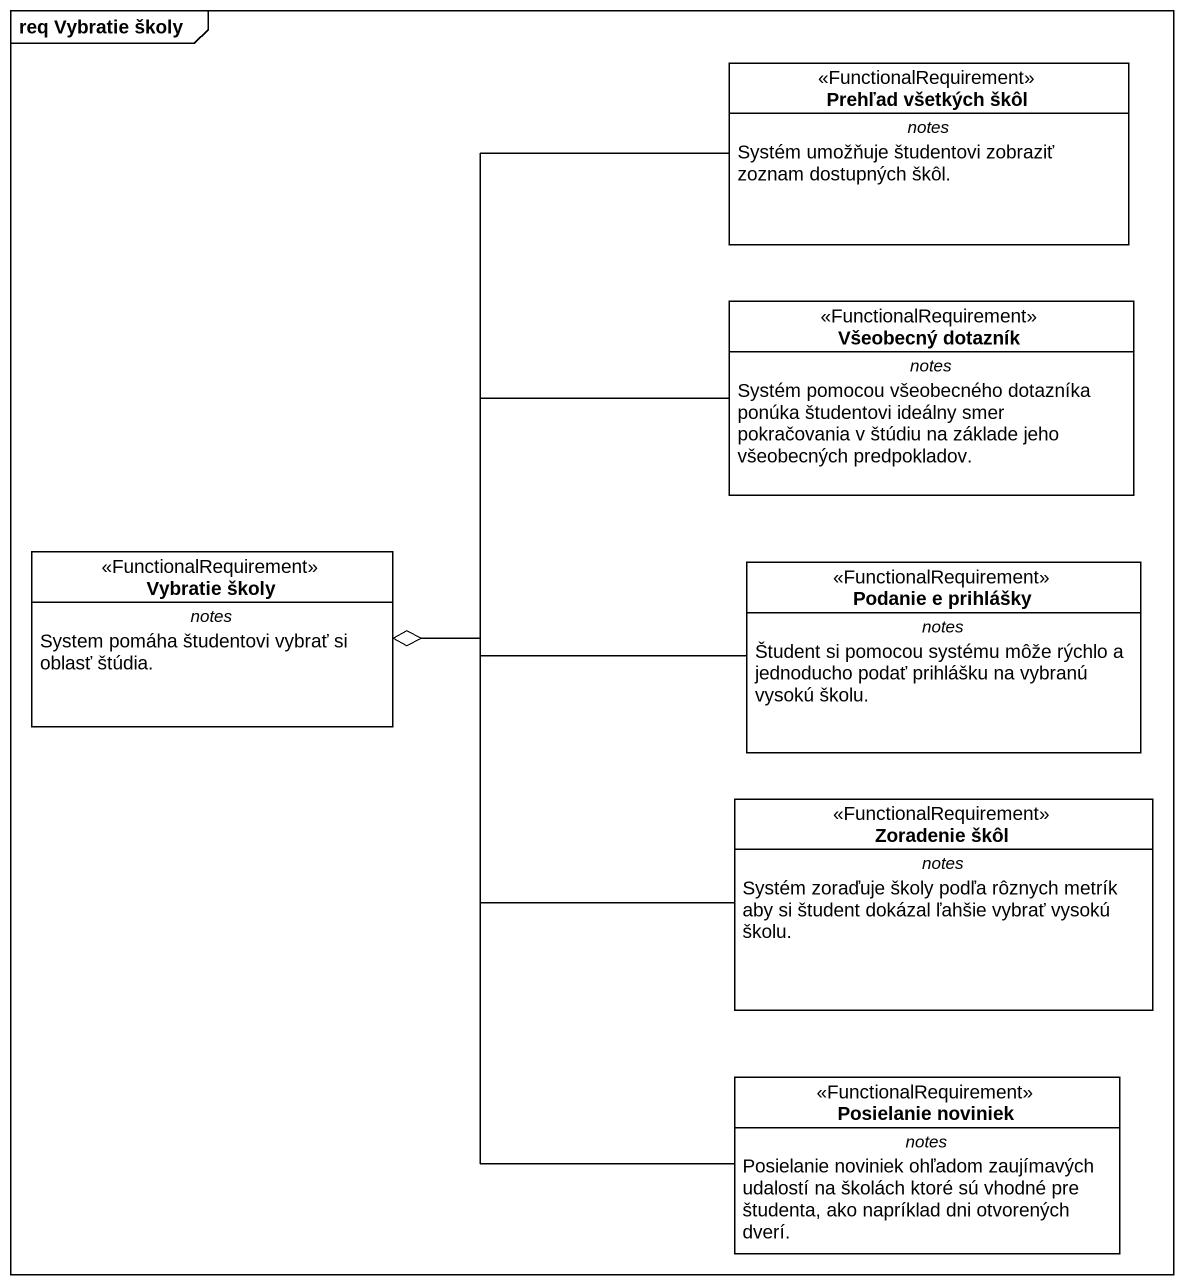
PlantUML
@startuml
mainframe req Vybratie školy
hide circle
hide empty members
class "Prehľad všetkých škôl" as Prehľad_všetkých_škôl <<FunctionalRequirement>> {
  -- notes --
  Systém umožňuje študentovi zobraziť zoznam dostupných škôl.
}
class "Všeobecný dotazník" as Všeobecný_dotazník <<FunctionalRequirement>> {
  -- notes --
  Systém pomocou všeobecného dotazníka ponúka študentovi ideálny smer pokračovania v štúdiu na základe jeho všeobecných predpokladov.
}
class "Vybratie školy" as Vybratie_školy <<FunctionalRequirement>> {
  -- notes --
  System pomáha študentovi vybrať si oblasť štúdia.
}
class "Podanie e prihlášky" as Podanie_e_prihlášky <<FunctionalRequirement>> {
  -- notes --
  Študent si pomocou systému môže rýchlo a jednoducho podať prihlášku na vybranú vysokú školu.
}
class "Zoradenie škôl" as Zoradenie_škôl <<FunctionalRequirement>> {
  -- notes --
  Systém zoraďuje školy podľa rôznych metrík aby si študent dokázal ľahšie vybrať vysokú školu.
}
class "Posielanie noviniek" as Posielanie_noviniek <<FunctionalRequirement>> {
  -- notes --
  Posielanie noviniek ohľadom zaujímavých udalostí na školách ktoré sú vhodné pre študenta, ako napríklad dni otvorených dverí.
}
Prehľad_všetkých_škôl --o Vybratie_školy
Všeobecný_dotazník -left-o Vybratie_školy
Podanie_e_prihlášky -left-o Vybratie_školy
Zoradenie_škôl -left-o Vybratie_školy
Posielanie_noviniek -up-o Vybratie_školy
@enduml
